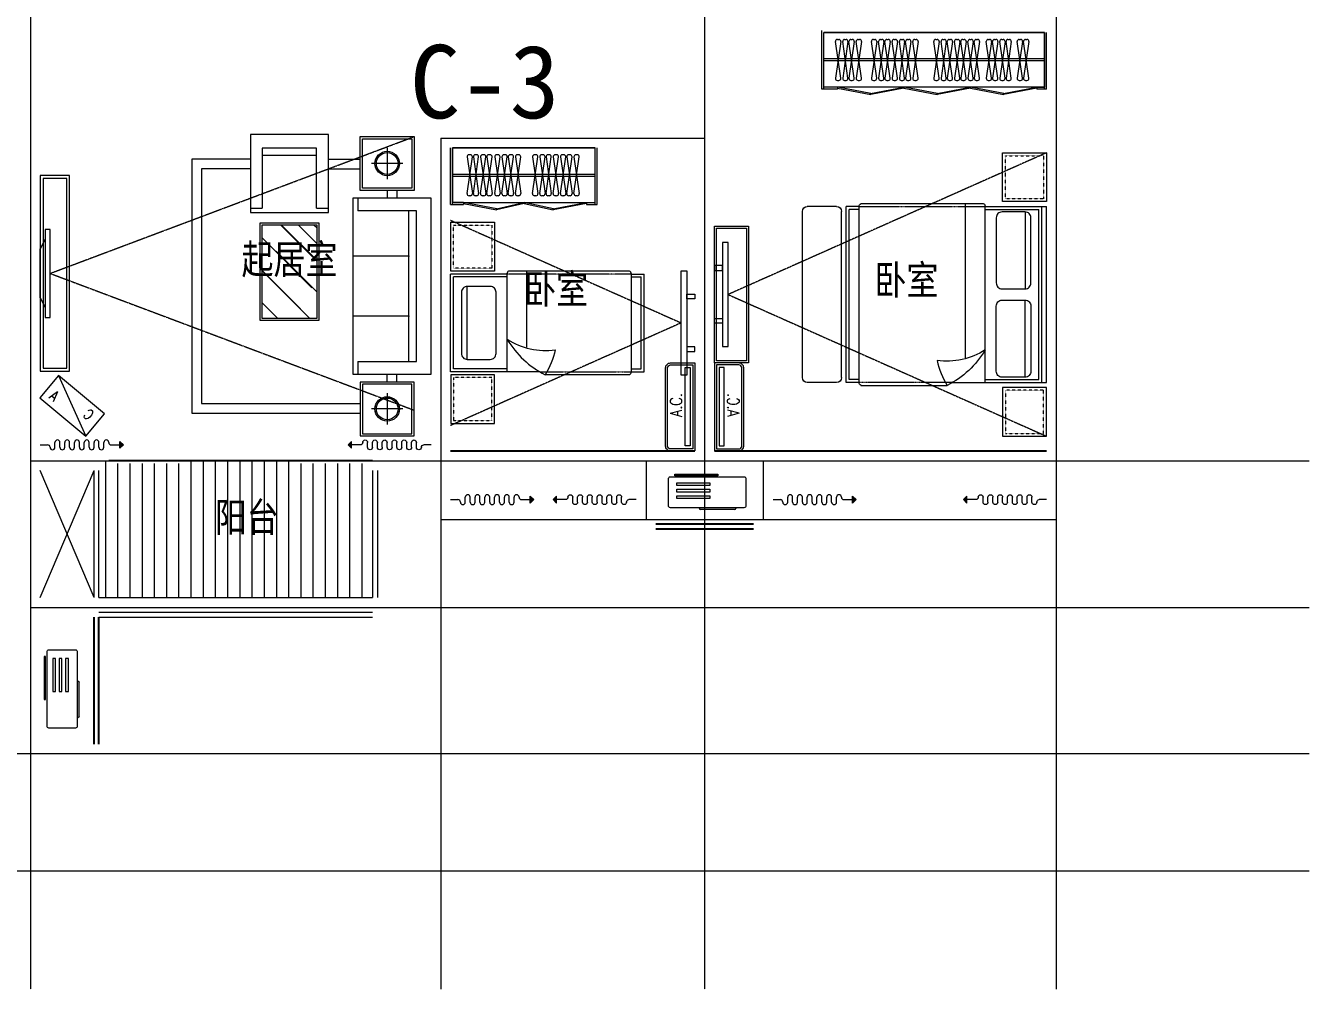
# Model space of a CAD drawing. Extents: x 5432254 to 5695744, y -448727 to -401527.
# Drawn here: x 5613767 to 5626906, y -436498 to -426641 of the extents above; entities that cross this region are included whole.
import ezdxf
from ezdxf.enums import TextEntityAlignment as Align

# ---------------------------------------------------------------- set-up
doc = ezdxf.new("R2010")
doc.units = 0
doc.header["$PDSIZE"] = 0.2
doc.linetypes.add('DASH', pattern=[0.35, 0.25, -0.1])
doc.linetypes.add('DOTE', pattern=[2.42, 2, -0.2, 0.02, -0.2])
for name, color, linetype, lineweight in [('DOTE', 251, 'DOTE', 0), ('PUB_HATCH', 8, 'CONTINUOUS', 9), ('SIGNT', 252, 'DOTE', 0), ('家具', 33, 'CONTINUOUS', 9), ('看线', 27, 'CONTINUOUS', 0), ('移动家具', 41, 'CONTINUOUS', 20)]:
    doc.layers.add(name, color=color, linetype=linetype, lineweight=lineweight)
for name, color, linetype in [('PUB_TEXT', 7, 'CONTINUOUS'), ('RAIL', 163, 'CONTINUOUS'), ('WINDOW', 4, 'CONTINUOUS')]:
    doc.layers.add(name, color=color, linetype=linetype)
doc.styles.add('DIM_FONT', font='SIMPLEX.shx', dxfattribs={"width": 0.8})
doc.styles.add('HZ', font='rs.shx', dxfattribs={"width": 0.8, "bigfont": 'hztxt.shx'})
doc.styles.add('黑体', font='SIMHEI.TTF', dxfattribs={"height": 10})

# ---------------------------------------------------------------- blocks, each defined once
blk = doc.blocks.new('A$C4EB5717C')
at = {"layer": '家具', "color": 8}
for p, q in [((520, 110), (520, 120)), ((883, 100), (530, 100)), ((893, 120), (893, 110))]:
    blk.add_line(p, q, dxfattribs=at)
at = {"layer": '家具'}
blk.add_lwpolyline([(220, 120), (980, 120, 0.414214), (1000, 140), (1000, 410, 0.414214), (980, 430), (220, 430, 0.414214), (200, 410), (200, 140, 0.414214)], format="xyb", close=True, dxfattribs=at)
at = {"layer": '家具', "color": 8}
for points in [[(269, 459), (709, 459), (709, 444), (269, 444)], [(290, 372), (626, 372), (626, 343), (290, 343)], [(290, 306), (626, 306), (626, 277), (290, 277)], [(290, 240), (626, 240), (626, 211), (290, 211)]]:
    blk.add_lwpolyline(points, close=True, dxfattribs=at)
for centre, start, end in [((530, 110), 180, 270), ((883, 110), 270, 0)]:
    blk.add_arc(centre, 10, start, end, dxfattribs=at)
blk = doc.blocks.new('A$C18784298')
at = {"layer": '移动家具', "color": 251, "ltscale": 40}
for points in [[(0, 1066), (58, 1066), (58, 0), (0, 0)], [(58, 828), (140, 828), (140, 780), (58, 780)], [(58, 239), (140, 239), (140, 287), (58, 287)]]:
    blk.add_lwpolyline(points, close=True, dxfattribs=at)
blk = doc.blocks.new('ytjhgkj')
at = {"layer": '移动家具', "ltscale": 0.5}
blk.add_lwpolyline([(34949, 26116), (34599, 26116), (34599, 27516), (34949, 27516)], close=True, dxfattribs=at)
at = {"layer": '移动家具', "color": 251, "ltscale": 40}
blk.add_lwpolyline([(34929, 26136), (34619, 26136), (34619, 27496), (34929, 27496)], close=True, dxfattribs=at)
at = {"layer": '移动家具', "color": 251, "xscale": -1}
blk.add_blockref('A$C18784298', (34739, 26283), dxfattribs=at)
blk = doc.blocks.new('dgfgf')
at = {"layer": '移动家具'}
blk.add_lwpolyline([(7597, -62676), (7147, -62676), (7147, -63176), (7597, -63176), (7597, -62676), (7517, -62676)], dxfattribs=at)
at = {"layer": '移动家具', "color": 251, "linetype": 'DASH', "ltscale": 0.2}
blk.add_lwpolyline([(7567, -62706), (7177, -62706), (7177, -63146), (7567, -63146)], close=True, dxfattribs=at)
blk = doc.blocks.new('A$C31D9048E')
at = {"layer": '移动家具'}
for p, q in [((1900, 2380), (649, 2380)), ((829, 803), (829, 2380)), ((629, 2350), (0, 2350)), ((0, 550), (0, 2350)), ((50, 550), (50, 2350)), ((80, 580), (80, 2320)), ((629, 2320), (80, 2320)), ((220, 2295), (220, 1508)), ((629, 550), (629, 2360)), ((1920, 550), (1920, 2350)), ((1920, 2350), (2050, 2350)), ((1920, 2320), (2020, 2320)), ((2020, 580), (2020, 2320)), ((2050, 550), (2050, 2350)), ((2100, 600), (2100, 2300)), ((2150, 2350), (2450, 2350)), ((2500, 600), (2500, 2300)), ((220, 605), (220, 1392)), ((962, 550), (0, 550)), ((629, 580), (80, 580)), ((1920, 580), (2020, 580)), ((1920, 550), (2050, 550)), ((2150, 550), (2450, 550)), ((1900, 520), (1017, 520))]:
    blk.add_line(p, q, dxfattribs=at)
at = {"layer": '移动家具', "linetype": 'DASH'}
for p, q in [((1920, 2350), (629, 2350)), ((962, 550), (1920, 550))]:
    blk.add_line(p, q, dxfattribs=at)
at = {"layer": '移动家具'}
for points in [[(220, 2295), (455, 2295, -0.414214), (515, 2235), (515, 1568, -0.414214), (455, 1508), (220, 1508, -0.414214), (160, 1568), (160, 2235, -0.414214)], [(220, 605), (455, 605, 0.414214), (515, 665), (515, 1332, 0.414214), (455, 1392), (220, 1392, 0.414214), (160, 1332), (160, 665, 0.414214)]]:
    blk.add_lwpolyline(points, format="xyb", close=True, dxfattribs=at)
blk.add_lwpolyline([(629, 883, 0.180302), (1121, 775, -0.088637), (1017, 520, 28871.271551)], format="xyb", dxfattribs=at)
for centre, radius, start, end in [((649, 2360), 20, 90, 180), ((1889, 2351), 30.7, 357.6884, 69.6917), ((2150, 2300), 50, 90, 180), ((2450, 2300), 50, 0, 90), ((1442, 1363), 944, 210.6075, 243.2773), ((1889, 549), 30.7, 290.3566, 2.3152), ((2150, 600), 50, 180, 270), ((2450, 600), 50, 270, 0)]:
    blk.add_arc(centre, radius, start, end, dxfattribs=at)
at = {"layer": '家具'}
blk.add_blockref('dgfgf', (-7147, 65576), dxfattribs=at)
at = {"layer": '家具', "xscale": -1, "rotation": 180}
blk.add_blockref('dgfgf', (-7147, -62676), dxfattribs=at)
blk = doc.blocks.new('A$C50400A6F')
at = {"layer": '家具'}
blk.add_hatch(color=256, dxfattribs=at).paths.add_polyline_path([(815, 15), (815, 85), (850, 50)])
for p, q in [((0, 50), (75, 50)), ((100, 25), (100, 25)), ((150, 25), (150, 75)), ((200, 25), (200, 75)), ((250, 25), (250, 75)), ((300, 25), (300, 75)), ((350, 25), (350, 75)), ((400, 25), (400, 75)), ((450, 25), (450, 75)), ((500, 25), (500, 75)), ((550, 25), (550, 75)), ((600, 25), (600, 75)), ((650, 25), (650, 75)), ((700, 75), (700, 75)), ((725, 50), (815, 50)), ((850, 50), (815, 85)), ((815, 15), (815, 85)), ((850, 50), (815, 15))]:
    blk.add_line(p, q, dxfattribs=at)
for centre, start, end in [((75, 25), 0, 90), ((125, 25), 180, 0), ((175, 75), 0, 180), ((225, 25), 180, 0), ((275, 75), 0, 180), ((325, 25), 180, 0), ((375, 75), 0, 180), ((425, 25), 180, 0), ((475, 75), 0, 180), ((525, 25), 180, 0), ((575, 75), 0, 180), ((625, 25), 180, 0), ((675, 75), 0, 180), ((725, 75), 180, 270)]:
    blk.add_arc(centre, 25, start, end, dxfattribs=at)
blk = doc.blocks.new('bed3')
at = {"layer": '移动家具'}
for p, q in [((1210594, -496224), (1210594, -495312)), ((1210594, -495312), (1211594, -495312)), ((1210624, -495342), (1211564, -495342)), ((1210624, -495891), (1210624, -495342)), ((1211564, -495891), (1211564, -495342)), ((1211594, -495891), (1211594, -495312)), ((1210721, -495482), (1211467, -495482)), ((1210594, -495891), (1211604, -495891)), ((1211624, -497142), (1211624, -495911)), ((1210847, -496092), (1211624, -496092)), ((1210564, -497142), (1210564, -496279)), ((1210594, -497162), (1211594, -497162)), ((1210594, -497162), (1210594, -497292)), ((1210624, -497162), (1210624, -497262)), ((1211564, -497162), (1211564, -497262)), ((1211594, -497162), (1211594, -497292)), ((1210594, -497292), (1211594, -497292)), ((1210624, -497262), (1211564, -497262))]:
    blk.add_line(p, q, dxfattribs=at)
at = {"layer": '移动家具', "linetype": 'DASH'}
for p, q in [((1211594, -497162), (1211594, -495891)), ((1210594, -496224), (1210594, -497162))]:
    blk.add_line(p, q, dxfattribs=at)
at = {"layer": '移动家具'}
blk.add_lwpolyline([(1210721, -495482), (1210721, -495717, 0.414214), (1210781, -495777), (1211407, -495777, 0.414214), (1211467, -495717), (1211467, -495482, 0.414214), (1211407, -495422), (1210781, -495422, 0.414214)], format="xyb", close=True, dxfattribs=at)
blk.add_lwpolyline([(1210927, -495891, 0.180302), (1210819, -496383, -0.088637), (1210564, -496279, 28871.271551)], format="xyb", dxfattribs=at)
for centre, radius, start, end in [((1211407, -496704), 944, 120.6075, 153.2773), ((1211604, -495911), 20, 0, 90), ((1210593, -497131), 30.7, 200.3566, 272.3152), ((1211595, -497131), 30.7, 267.6884, 339.6917)]:
    blk.add_arc(centre, radius, start, end, dxfattribs=at)
blk = doc.blocks.new('A$C765B7F83')
at = {"layer": '移动家具', "color": 251, "ltscale": 40}
blk.add_line((654, 144), (0, 339), dxfattribs=at)
at = {"layer": '移动家具', "ltscale": 0.5}
blk.add_lwpolyline([(451, -77), (0, 339), (203, 559), (654, 144)], close=True, dxfattribs=at)
at = {"layer": '移动家具', "color": 251, "ltscale": 40, "style": 'HZ', "width": 0.8}
for s, p in [('C', (153, 383)), ('A', (390, 56))]:
    blk.add_text(s, height=107, rotation=317.3823, dxfattribs=at).set_placement(p)
blk = doc.blocks.new('sdfasdfas')
at = {"layer": '移动家具'}
for p, q in [((-1185172, -441627), (-1185222, -441727)), ((-1185222, -441728), (-1185222, -441727)), ((-1185222, -442226), (-1185222, -441728)), ((-1185222, -442226), (-1185222, -442227)), ((-1185222, -442227), (-1185172, -442327))]:
    blk.add_line(p, q, dxfattribs=at)
for points in [[(-1185222, -442977), (-1184922, -442977), (-1184922, -440977), (-1185222, -440977)], [(-1185192, -442947), (-1184952, -442947), (-1184952, -441007), (-1185192, -441007)], [(-1185122, -441527), (-1185172, -441527), (-1185172, -442427), (-1185122, -442427)]]:
    blk.add_lwpolyline(points, close=True, dxfattribs=at)
blk = doc.blocks.new('sdfasdafd')
at = {"layer": 'PUB_HATCH'}
h = blk.add_hatch(dxfattribs=at)
h.set_pattern_fill('AR-RROOF', color=256, scale=350, angle=135, style=0)
h.set_pattern_definition([(315, (-1202540.9, -389840.73), (296.9848, -791.9596), [5250, -700, 1750, -350]), (315, (-1202335.5, -390293.63), (-576.6456, -81.671), [1050, -115.5, 2100, -262.5]), (315, (-1202627.52, -390174.84), (1121.1178, -1452.7509), [2800, -490, 1400, -350])])
h.paths.add_polyline_path([(-1191961, -443984), (-1191961, -444944), (-1192521, -444944), (-1192521, -443984)])
for p, q in [((-1192988, -442806), (-1193494, -442806)), ((-1193494, -442806), (-1193494, -443312)), ((-1193241, -443219), (-1193241, -442899)), ((-1192988, -443312), (-1192988, -442806)), ((-1193400, -443059), (-1193081, -443059)), ((-1193494, -443312), (-1192988, -443312)), ((-1192519, -445113), (-1192641, -445113)), ((-1192519, -445113), (-1192519, -445727)), ((-1191841, -445113), (-1191962, -445113)), ((-1191962, -445727), (-1191962, -445113)), ((-1193494, -445317), (-1192988, -445317)), ((-1193494, -445823), (-1193494, -445317)), ((-1193241, -445729), (-1193241, -445410)), ((-1192988, -445317), (-1192988, -445823)), ((-1193400, -445570), (-1193081, -445570)), ((-1192519, -445652), (-1191962, -445652)), ((-1192519, -445727), (-1191962, -445727)), ((-1192988, -445823), (-1193494, -445823))]:
    blk.add_line(p, q, dxfattribs=at)
at = {"layer": 'PUB_HATCH', "extrusion": (0, 0, -1)}
for p, q in [((-1192941, -443544), (-1192941, -443414)), ((-1193541, -443544), (-1193541, -445084)), ((-1192941, -443544), (-1193541, -443544)), ((-1193461, -443544), (-1193461, -445084)), ((-1193461, -444008), (-1192891, -444008)), ((-1193461, -444621), (-1192891, -444621)), ((-1193541, -445084), (-1192941, -445084)), ((-1192941, -445214), (-1192941, -445084))]:
    blk.add_line(p, q, dxfattribs=at)
at = {"layer": 'PUB_HATCH'}
for points in [[(-1191841, -445514), (-1191341, -445514), (-1191341, -443115), (-1192966, -443115)], [(-1193241, -443334), (-1193241, -443414)], [(-1193241, -445295), (-1193241, -445214)]]:
    blk.add_lwpolyline(points, dxfattribs=at)
blk.add_lwpolyline([(-1191961, -443984), (-1191961, -444944), (-1192521, -444944), (-1192521, -443984)], close=True, dxfattribs=at)
for centre, radius in [((-1193241, -443059), 125), ((-1193241, -443059), 111), ((-1193241, -445570), 125), ((-1193241, -445570), 111)]:
    blk.add_circle(centre, radius, dxfattribs=at)
at = {"layer": 'PUB_HATCH', "extrusion": (0, 0, -1)}
for p in [(-1193461, -444008), (-1193461, -444621)]:
    blk.add_point(p, dxfattribs=at)
at = {"layer": '移动家具'}
for p, q in [((-1192966, -442784), (-1193516, -442784)), ((-1193516, -442784), (-1193516, -443334)), ((-1192966, -443334), (-1192966, -442784)), ((-1193516, -443334), (-1192966, -443334)), ((-1191841, -445067), (-1192641, -445067)), ((-1192641, -445067), (-1192641, -445867)), ((-1191841, -445867), (-1191841, -445067)), ((-1193516, -445295), (-1192966, -445295)), ((-1193516, -445845), (-1193516, -445295)), ((-1192966, -445295), (-1192966, -445845)), ((-1192966, -445845), (-1193516, -445845)), ((-1192641, -445867), (-1191841, -445867))]:
    blk.add_line(p, q, dxfattribs=at)
at = {"layer": '移动家具', "extrusion": (0, 0, -1)}
for p, q in [((-1193691, -443414), (-1193691, -445214)), ((-1192891, -443414), (-1193691, -443414)), ((-1192891, -445214), (-1192891, -443414)), ((-1193691, -445214), (-1192891, -445214))]:
    blk.add_line(p, q, dxfattribs=at)
at = {"layer": '移动家具'}
for points in [[(-1191841, -445614), (-1191241, -445614), (-1191241, -443015), (-1192966, -443015)], [(-1193341, -443334), (-1193341, -443414)], [(-1193341, -445295), (-1193341, -445214)], [(-1192641, -445514), (-1192966, -445514)], [(-1192641, -445614), (-1192966, -445614)]]:
    blk.add_lwpolyline(points, dxfattribs=at)
blk.add_lwpolyline([(-1191941, -443964), (-1191941, -444964), (-1192541, -444964), (-1192541, -443964)], close=True, dxfattribs=at)
blk = doc.blocks.new('A$C2D724C6D')
at = {"layer": '移动家具', "ltscale": 0.5}
blk.add_lwpolyline([(50, 300), (850, 300, -0.414214), (900, 250), (900, 0), (0, 0), (0, 250, -0.414214)], format="xyb", close=True, dxfattribs=at)
at = {"layer": '移动家具', "color": 251, "ltscale": 40}
blk.add_lwpolyline([(50, 280), (850, 280, -0.414214), (880, 250), (880, 20), (20, 20), (20, 250, -0.414214)], format="xyb", close=True, dxfattribs=at)
blk.add_lwpolyline([(53, 50), (53, 100), (853, 100), (853, 50)], close=True, dxfattribs=at)
at = {"layer": '移动家具', "color": 251, "ltscale": 40, "style": 'HZ', "width": 0.8}
blk.add_text('A.C.', height=120, rotation=0, dxfattribs=at).set_placement((348, 133))

msp = doc.modelspace()

# ---------------------------------------------------------------- hatches: boundary and pattern name
at = {"layer": 'PUB_HATCH'}
h = msp.add_hatch(dxfattribs=at)
h.set_pattern_fill('LINE', color=256, scale=500, angle=90, style=0)
h.set_pattern_definition([(90, (5661711.26, 233171.82), (125, 8e-15), [])])
h.paths.add_polyline_path([(5615376.5, -431090.9), (5615376.5, -431118.9), (5614617.1, -431118.9), (5614617.1, -431090.9), (5614517.1, -431090.9), (5614517.1, -432490.9), (5617317.1, -432490.9), (5617317.1, -431118.9), (5616557.7, -431118.9), (5616557.7, -431090.9)])

# ---------------------------------------------------------------- linework, layer by layer
at = {"layer": 'DOTE', "ltscale": 0.5}
for p, q in [((5613817.1, -415010), (5613817.1, -436498.2)), ((5620717.1, -415010), (5620717.1, -436498.2)), ((5624317.1, -436498.2), (5624317.1, -415010)), ((5618017.1, -427790.9), (5618017.1, -436498.2)), ((5620117.1, -431090.9), (5620117.1, -431690.9)), ((5621317.1, -431090.9), (5621317.1, -431690.9))]:
    msp.add_line(p, q, dxfattribs=at)
at = {"layer": 'DOTE'}
for p, q in [((5618017.1, -427790.9), (5620717.1, -427790.9)), ((5613817.1, -431090.9), (5626906.4, -431090.9)), ((5618017.1, -431690.9), (5624317.1, -431690.9)), ((5613817.1, -432590.9), (5626906.4, -432590.9)), ((5626906.4, -434090.9), (5609917.1, -434090.9)), ((5626906.4, -435290.9), (5586327.8, -435290.9))]:
    msp.add_line(p, q, dxfattribs=at)
at = {"layer": 'RAIL'}
for p, q in [((5621217.1, -431740.9), (5620217.1, -431740.9)), ((5621217.1, -431790.9), (5620217.1, -431790.9)), ((5614467.1, -433990.9), (5614467.1, -432690.9)), ((5614517.1, -433990.9), (5614517.1, -432690.9))]:
    msp.add_line(p, q, dxfattribs=at)
at = {"layer": 'SIGNT', "ltscale": 0.5}
for p, q in [((5614017.1, -429174.6), (5617742.1, -427775.9)), ((5624217.1, -427940.9), (5620957.1, -429390.9)), ((5618117.1, -428631.4), (5620477.1, -429681.1)), ((5614017.1, -429174.6), (5617742.1, -430573.2)), ((5620957.1, -429390.9), (5624217.1, -430840.9)), ((5620477.1, -429681.1), (5618117.1, -430730.8))]:
    msp.add_line(p, q, dxfattribs=at)
at = {"layer": 'WINDOW'}
for p, q in [((5617317.1, -431090.9), (5614617.1, -431090.9)), ((5618117.1, -430990.9), (5620617.1, -430990.9)), ((5620817.1, -430990.9), (5624217.1, -430990.9))]:
    msp.add_line(p, q, dxfattribs=at)
at = {"layer": '家具'}
for p, q in [((5624197.1, -426710.9), (5621937.1, -426710.9)), ((5618137.1, -427890.9), (5619597.1, -427890.9)), ((5613917.1, -432490.9), (5614467.1, -431190.9)), ((5614467.1, -432490.9), (5613917.1, -431190.9)), ((5614467.1, -432490.9), (5614467.1, -431190.9)), ((5614517.1, -432490.9), (5614517.1, -431190.9)), ((5617317.1, -431190.9), (5617317.1, -432490.9)), ((5617367.1, -431190.9), (5617367.1, -432490.9))]:
    msp.add_line(p, q, dxfattribs=at)
at = {"layer": '家具', "color": 8}
for p, q in [((5622110.1, -426803.5), (5622056.2, -427178.2)), ((5622110.1, -427178.2), (5622056.2, -426803.5)), ((5622076, -426780.9), (5622090.3, -426780.9)), ((5622183.7, -426803.5), (5622129.8, -427178.2)), ((5622183.7, -427178.2), (5622129.8, -426803.5)), ((5622149.6, -426780.9), (5622163.9, -426780.9)), ((5622248.1, -426803.5), (5622194.2, -427178.2)), ((5622248.1, -427178.2), (5622194.2, -426803.5)), ((5622214, -426780.9), (5622228.3, -426780.9)), ((5622322.5, -426803.5), (5622268.5, -427178.2)), ((5622322.5, -427178.2), (5622268.5, -426803.5)), ((5622288.3, -426780.9), (5622302.7, -426780.9)), ((5622478.1, -426803.5), (5622424.2, -427178.2)), ((5622478.1, -427178.2), (5622424.2, -426803.5)), ((5622444, -426780.9), (5622458.3, -426780.9)), ((5622551.7, -426803.5), (5622497.7, -427178.2)), ((5622551.7, -427178.2), (5622497.7, -426803.5)), ((5622517.6, -426780.9), (5622531.9, -426780.9)), ((5622616.1, -426803.5), (5622562.1, -427178.2)), ((5622616.1, -427178.2), (5622562.1, -426803.5)), ((5622582, -426780.9), (5622596.3, -426780.9)), ((5622690.5, -426803.5), (5622636.5, -427178.2)), ((5622690.5, -427178.2), (5622636.5, -426803.5)), ((5622656.3, -426780.9), (5622670.6, -426780.9)), ((5622764, -426803.5), (5622710.1, -427178.2)), ((5622764, -427178.2), (5622710.1, -426803.5)), ((5622729.9, -426780.9), (5622744.2, -426780.9)), ((5622828.4, -426803.5), (5622774.5, -427178.2)), ((5622828.4, -427178.2), (5622774.5, -426803.5)), ((5622794.3, -426780.9), (5622808.6, -426780.9)), ((5622902, -426803.5), (5622848.1, -427178.2)), ((5622902, -427178.2), (5622848.1, -426803.5)), ((5622867.9, -426780.9), (5622882.2, -426780.9)), ((5623116.8, -426803.5), (5623062.9, -427178.2)), ((5623116.8, -427178.2), (5623062.9, -426803.5)), ((5623082.7, -426780.9), (5623097, -426780.9)), ((5623190.4, -426803.5), (5623136.4, -427178.2)), ((5623190.4, -427178.2), (5623136.4, -426803.5)), ((5623156.3, -426780.9), (5623170.6, -426780.9)), ((5623254.8, -426803.5), (5623200.8, -427178.2)), ((5623254.8, -427178.2), (5623200.8, -426803.5)), ((5623220.7, -426780.9), (5623235, -426780.9)), ((5623328.4, -426803.5), (5623274.4, -427178.2)), ((5623328.4, -427178.2), (5623274.4, -426803.5)), ((5623294.3, -426780.9), (5623308.6, -426780.9)), ((5623392.8, -426803.5), (5623338.8, -427178.2)), ((5623392.8, -427178.2), (5623338.8, -426803.5)), ((5623358.6, -426780.9), (5623373, -426780.9)), ((5623466.4, -426803.5), (5623412.4, -427178.2)), ((5623466.4, -427178.2), (5623412.4, -426803.5)), ((5623432.2, -426780.9), (5623446.5, -426780.9)), ((5623530.8, -426803.5), (5623476.8, -427178.2)), ((5623530.8, -427178.2), (5623476.8, -426803.5)), ((5623496.6, -426780.9), (5623510.9, -426780.9)), ((5623653.8, -426803.5), (5623599.8, -427178.2)), ((5623653.8, -427178.2), (5623599.8, -426803.5)), ((5623619.6, -426780.9), (5623634, -426780.9)), ((5623718.2, -426803.5), (5623664.2, -427178.2)), ((5623718.2, -427178.2), (5623664.2, -426803.5)), ((5623684, -426780.9), (5623698.3, -426780.9)), ((5623791.8, -426803.5), (5623737.8, -427178.2)), ((5623791.8, -427178.2), (5623737.8, -426803.5)), ((5623757.6, -426780.9), (5623771.9, -426780.9)), ((5623856.1, -426803.5), (5623802.2, -427178.2)), ((5623856.1, -427178.2), (5623802.2, -426803.5)), ((5623822, -426780.9), (5623836.3, -426780.9)), ((5623970.9, -426803.5), (5623916.9, -427178.2)), ((5623970.9, -427178.2), (5623916.9, -426803.5)), ((5623936.7, -426780.9), (5623951, -426780.9)), ((5624035.3, -426803.5), (5623981.3, -427178.2)), ((5624035.3, -427178.2), (5623981.3, -426803.5)), ((5624001.1, -426780.9), (5624015.4, -426780.9)), ((5624197.1, -426980.9), (5621937.1, -426980.9)), ((5624197.1, -427000.9), (5621937.1, -427000.9)), ((5622076, -427200.9), (5622090.3, -427200.9)), ((5622149.6, -427200.9), (5622163.9, -427200.9)), ((5622214, -427200.9), (5622228.3, -427200.9)), ((5622288.3, -427200.9), (5622302.7, -427200.9)), ((5622444, -427200.9), (5622458.3, -427200.9)), ((5622517.6, -427200.9), (5622531.9, -427200.9)), ((5622582, -427200.9), (5622596.3, -427200.9)), ((5622656.3, -427200.9), (5622670.6, -427200.9)), ((5622729.9, -427200.9), (5622744.2, -427200.9)), ((5622794.3, -427200.9), (5622808.6, -427200.9)), ((5622867.9, -427200.9), (5622882.2, -427200.9)), ((5623082.7, -427200.9), (5623097, -427200.9)), ((5623156.3, -427200.9), (5623170.6, -427200.9)), ((5623220.7, -427200.9), (5623235, -427200.9)), ((5623294.3, -427200.9), (5623308.6, -427200.9)), ((5623358.6, -427200.9), (5623373, -427200.9)), ((5623432.2, -427200.9), (5623446.5, -427200.9)), ((5623496.6, -427200.9), (5623510.9, -427200.9)), ((5623619.6, -427200.9), (5623634, -427200.9)), ((5623684, -427200.9), (5623698.3, -427200.9)), ((5623757.6, -427200.9), (5623771.9, -427200.9)), ((5623822, -427200.9), (5623836.3, -427200.9)), ((5623936.7, -427200.9), (5623951, -427200.9)), ((5624001.1, -427200.9), (5624015.4, -427200.9)), ((5618285.2, -427983.5), (5618339.1, -428358.2)), ((5618285.2, -428358.2), (5618339.1, -427983.5)), ((5618319.3, -427960.9), (5618305, -427960.9)), ((5618349.6, -427983.5), (5618403.5, -428358.2)), ((5618349.6, -428358.2), (5618403.5, -427983.5)), ((5618383.7, -427960.9), (5618369.4, -427960.9)), ((5618423.2, -427983.5), (5618477.1, -428358.2)), ((5618423.2, -428358.2), (5618477.1, -427983.5)), ((5618457.3, -427960.9), (5618443, -427960.9)), ((5618487.5, -427983.5), (5618541.5, -428358.2)), ((5618487.5, -428358.2), (5618541.5, -427983.5)), ((5618521.7, -427960.9), (5618507.4, -427960.9)), ((5618568.6, -427983.5), (5618622.5, -428358.2)), ((5618568.6, -428358.2), (5618622.5, -427983.5)), ((5618602.7, -427960.9), (5618588.4, -427960.9)), ((5618642.2, -427983.5), (5618696.1, -428358.2)), ((5618642.2, -428358.2), (5618696.1, -427983.5)), ((5618676.3, -427960.9), (5618662, -427960.9)), ((5618706.6, -427983.5), (5618760.5, -428358.2)), ((5618706.6, -428358.2), (5618760.5, -427983.5)), ((5618740.7, -427960.9), (5618726.4, -427960.9)), ((5618780.2, -427983.5), (5618834.1, -428358.2)), ((5618780.2, -428358.2), (5618834.1, -427983.5)), ((5618814.3, -427960.9), (5618800, -427960.9)), ((5618955.5, -427983.5), (5619009.5, -428358.2)), ((5618955.5, -428358.2), (5619009.5, -427983.5)), ((5618989.7, -427960.9), (5618975.4, -427960.9)), ((5619029.1, -427983.5), (5619083.1, -428358.2)), ((5619029.1, -428358.2), (5619083.1, -427983.5)), ((5619063.3, -427960.9), (5619048.9, -427960.9)), ((5619093.5, -427983.5), (5619147.5, -428358.2)), ((5619093.5, -428358.2), (5619147.5, -427983.5)), ((5619127.7, -427960.9), (5619113.3, -427960.9)), ((5619167.1, -427983.5), (5619221.1, -428358.2)), ((5619167.1, -428358.2), (5619221.1, -427983.5)), ((5619201.2, -427960.9), (5619186.9, -427960.9)), ((5619241.5, -427983.5), (5619295.4, -428358.2)), ((5619241.5, -428358.2), (5619295.4, -427983.5)), ((5619275.6, -427960.9), (5619261.3, -427960.9)), ((5619305.9, -427983.5), (5619359.8, -428358.2)), ((5619305.9, -428358.2), (5619359.8, -427983.5)), ((5619340, -427960.9), (5619325.7, -427960.9)), ((5619379.4, -427983.5), (5619433.4, -428358.2)), ((5619379.4, -428358.2), (5619433.4, -427983.5)), ((5619413.6, -427960.9), (5619399.3, -427960.9)), ((5618137.1, -428160.9), (5619597.1, -428160.9)), ((5618137.1, -428180.9), (5619597.1, -428180.9)), ((5618319.3, -428380.9), (5618305, -428380.9)), ((5618383.7, -428380.9), (5618369.4, -428380.9)), ((5618457.3, -428380.9), (5618443, -428380.9)), ((5618521.7, -428380.9), (5618507.4, -428380.9)), ((5618602.7, -428380.9), (5618588.4, -428380.9)), ((5618676.3, -428380.9), (5618662, -428380.9)), ((5618740.7, -428380.9), (5618726.4, -428380.9)), ((5618814.3, -428380.9), (5618800, -428380.9)), ((5618989.7, -428380.9), (5618975.4, -428380.9)), ((5619063.3, -428380.9), (5619048.9, -428380.9)), ((5619127.7, -428380.9), (5619113.3, -428380.9)), ((5619201.2, -428380.9), (5619186.9, -428380.9)), ((5619275.6, -428380.9), (5619261.3, -428380.9)), ((5619340, -428380.9), (5619325.7, -428380.9)), ((5619413.6, -428380.9), (5619399.3, -428380.9))]:
    msp.add_line(p, q, dxfattribs=at)
for centre, start, end in [((5622076, -426800.9), 90, 187.59464), ((5622090.3, -426800.9), 352.40536, 90), ((5622149.6, -426800.9), 90, 187.59464), ((5622163.9, -426800.9), 352.40536, 90), ((5622214, -426800.9), 90, 187.59464), ((5622228.3, -426800.9), 352.40536, 90), ((5622288.3, -426800.9), 90, 187.59464), ((5622302.7, -426800.9), 352.40536, 90), ((5622444, -426800.9), 90, 187.59464), ((5622458.3, -426800.9), 352.40536, 90), ((5622517.6, -426800.9), 90, 187.59464), ((5622531.9, -426800.9), 352.40536, 90), ((5622582, -426800.9), 90, 187.59464), ((5622596.3, -426800.9), 352.40536, 90), ((5622656.3, -426800.9), 90, 187.59464), ((5622670.6, -426800.9), 352.40536, 90), ((5622729.9, -426800.9), 90, 187.59464), ((5622744.2, -426800.9), 352.40536, 90), ((5622794.3, -426800.9), 90, 187.59464), ((5622808.6, -426800.9), 352.40536, 90), ((5622867.9, -426800.9), 90, 187.59464), ((5622882.2, -426800.9), 352.40536, 90), ((5623082.7, -426800.9), 90, 187.59464), ((5623097, -426800.9), 352.40536, 90), ((5623156.3, -426800.9), 90, 187.59464), ((5623170.6, -426800.9), 352.40536, 90), ((5623220.7, -426800.9), 90, 187.59464), ((5623235, -426800.9), 352.40536, 90), ((5623294.3, -426800.9), 90, 187.59464), ((5623308.6, -426800.9), 352.40536, 90), ((5623358.6, -426800.9), 90, 187.59464), ((5623373, -426800.9), 352.40536, 90), ((5623432.2, -426800.9), 90, 187.59464), ((5623446.5, -426800.9), 352.40536, 90), ((5623496.6, -426800.9), 90, 187.59464), ((5623510.9, -426800.9), 352.40536, 90), ((5623619.6, -426800.9), 90, 187.59464), ((5623634, -426800.9), 352.40536, 90), ((5623684, -426800.9), 90, 187.59464), ((5623698.3, -426800.9), 352.40536, 90), ((5623757.6, -426800.9), 90, 187.59464), ((5623771.9, -426800.9), 352.40536, 90), ((5623822, -426800.9), 90, 187.59464), ((5623836.3, -426800.9), 352.40536, 90), ((5623936.7, -426800.9), 90, 187.59464), ((5623951, -426800.9), 352.40536, 90), ((5624001.1, -426800.9), 90, 187.59464), ((5624015.4, -426800.9), 352.40536, 90), ((5622076, -427180.9), 172.40536, 270), ((5622090.3, -427180.9), 270, 7.59464), ((5622149.6, -427180.9), 172.40536, 270), ((5622163.9, -427180.9), 270, 7.59464), ((5622214, -427180.9), 172.40536, 270), ((5622228.3, -427180.9), 270, 7.59464), ((5622288.3, -427180.9), 172.40536, 270), ((5622302.7, -427180.9), 270, 7.59464), ((5622444, -427180.9), 172.40536, 270), ((5622458.3, -427180.9), 270, 7.59464), ((5622517.6, -427180.9), 172.40536, 270), ((5622531.9, -427180.9), 270, 7.59464), ((5622582, -427180.9), 172.40536, 270), ((5622596.3, -427180.9), 270, 7.59464), ((5622656.3, -427180.9), 172.40536, 270), ((5622670.6, -427180.9), 270, 7.59464), ((5622729.9, -427180.9), 172.40536, 270), ((5622744.2, -427180.9), 270, 7.59464), ((5622794.3, -427180.9), 172.40536, 270), ((5622808.6, -427180.9), 270, 7.59464), ((5622867.9, -427180.9), 172.40536, 270), ((5622882.2, -427180.9), 270, 7.59464), ((5623082.7, -427180.9), 172.40536, 270), ((5623097, -427180.9), 270, 7.59464), ((5623156.3, -427180.9), 172.40536, 270), ((5623170.6, -427180.9), 270, 7.59464), ((5623220.7, -427180.9), 172.40536, 270), ((5623235, -427180.9), 270, 7.59464), ((5623294.3, -427180.9), 172.40536, 270), ((5623308.6, -427180.9), 270, 7.59464), ((5623358.6, -427180.9), 172.40536, 270), ((5623373, -427180.9), 270, 7.59464), ((5623432.2, -427180.9), 172.40536, 270), ((5623446.5, -427180.9), 270, 7.59464), ((5623496.6, -427180.9), 172.40536, 270), ((5623510.9, -427180.9), 270, 7.59464), ((5623619.6, -427180.9), 172.40536, 270), ((5623634, -427180.9), 270, 7.59464), ((5623684, -427180.9), 172.40536, 270), ((5623698.3, -427180.9), 270, 7.59464), ((5623757.6, -427180.9), 172.40536, 270), ((5623771.9, -427180.9), 270, 7.59464), ((5623822, -427180.9), 172.40536, 270), ((5623836.3, -427180.9), 270, 7.59464), ((5623936.7, -427180.9), 172.40536, 270), ((5623951, -427180.9), 270, 7.59464), ((5624001.1, -427180.9), 172.40536, 270), ((5624015.4, -427180.9), 270, 7.59464), ((5618305, -427980.9), 90, 187.59464), ((5618319.3, -427980.9), 352.40536, 90), ((5618369.4, -427980.9), 90, 187.59464), ((5618383.7, -427980.9), 352.40536, 90), ((5618443, -427980.9), 90, 187.59464), ((5618457.3, -427980.9), 352.40536, 90), ((5618507.4, -427980.9), 90, 187.59464), ((5618521.7, -427980.9), 352.40536, 90), ((5618588.4, -427980.9), 90, 187.59464), ((5618602.7, -427980.9), 352.40536, 90), ((5618662, -427980.9), 90, 187.59464), ((5618676.3, -427980.9), 352.40536, 90), ((5618726.4, -427980.9), 90, 187.59464), ((5618740.7, -427980.9), 352.40536, 90), ((5618800, -427980.9), 90, 187.59464), ((5618814.3, -427980.9), 352.40536, 90), ((5618975.4, -427980.9), 90, 187.59464), ((5618989.7, -427980.9), 352.40536, 90), ((5619048.9, -427980.9), 90, 187.59464), ((5619063.3, -427980.9), 352.40536, 90), ((5619113.3, -427980.9), 90, 187.59464), ((5619127.7, -427980.9), 352.40536, 90), ((5619186.9, -427980.9), 90, 187.59464), ((5619201.2, -427980.9), 352.40536, 90), ((5619261.3, -427980.9), 90, 187.59464), ((5619275.6, -427980.9), 352.40536, 90), ((5619325.7, -427980.9), 90, 187.59464), ((5619340, -427980.9), 352.40536, 90), ((5619399.3, -427980.9), 90, 187.59464), ((5619413.6, -427980.9), 352.40536, 90), ((5618305, -428360.9), 172.40536, 270), ((5618319.3, -428360.9), 270, 7.59464), ((5618369.4, -428360.9), 172.40536, 270), ((5618383.7, -428360.9), 270, 7.59464), ((5618443, -428360.9), 172.40536, 270), ((5618457.3, -428360.9), 270, 7.59464), ((5618507.4, -428360.9), 172.40536, 270), ((5618521.7, -428360.9), 270, 7.59464), ((5618588.4, -428360.9), 172.40536, 270), ((5618602.7, -428360.9), 270, 7.59464), ((5618662, -428360.9), 172.40536, 270), ((5618676.3, -428360.9), 270, 7.59464), ((5618726.4, -428360.9), 172.40536, 270), ((5618740.7, -428360.9), 270, 7.59464), ((5618800, -428360.9), 172.40536, 270), ((5618814.3, -428360.9), 270, 7.59464), ((5618975.4, -428360.9), 172.40536, 270), ((5618989.7, -428360.9), 270, 7.59464), ((5619048.9, -428360.9), 172.40536, 270), ((5619063.3, -428360.9), 270, 7.59464), ((5619113.3, -428360.9), 172.40536, 270), ((5619127.7, -428360.9), 270, 7.59464), ((5619186.9, -428360.9), 172.40536, 270), ((5619201.2, -428360.9), 270, 7.59464), ((5619261.3, -428360.9), 172.40536, 270), ((5619275.6, -428360.9), 270, 7.59464), ((5619325.7, -428360.9), 172.40536, 270), ((5619340, -428360.9), 270, 7.59464), ((5619399.3, -428360.9), 172.40536, 270), ((5619413.6, -428360.9), 270, 7.59464)]:
    msp.add_arc(centre, 20, start, end, dxfattribs=at)
at = {"layer": '看线'}
for p, q in [((5614517.1, -432490.9), (5617317.1, -432490.9)), ((5614517.1, -432590.9), (5617317.1, -432590.9)), ((5614517.1, -432640.9), (5617317.1, -432640.9)), ((5614517.1, -432690.9), (5617317.1, -432690.9))]:
    msp.add_line(p, q, dxfattribs=at)
at = {"layer": '移动家具'}
for p, q in [((5621917.1, -427290.9), (5621917.1, -426690.9)), ((5621937.1, -427290.9), (5621937.1, -426710.9)), ((5624197.1, -427290.9), (5624197.1, -426710.9)), ((5624217.1, -427290.9), (5624217.1, -426710.9)), ((5622757.1, -427270.9), (5621937.1, -427270.9)), ((5622077.1, -427270.9), (5622077.1, -427290.9)), ((5624117.1, -427270.9), (5624197.1, -427270.9)), ((5624117.1, -427270.9), (5624117.1, -427290.9)), ((5622077.1, -427290.9), (5621917.1, -427290.9)), ((5624217.1, -427290.9), (5624117.1, -427290.9)), ((5618117.1, -428470.9), (5618117.1, -427890.9)), ((5618137.1, -428470.9), (5618137.1, -427890.9)), ((5619597.1, -428470.9), (5619597.1, -427890.9)), ((5619617.1, -428470.9), (5619617.1, -427890.9)), ((5618117.1, -428470.9), (5618247.1, -428470.9)), ((5618247.1, -428450.9), (5618137.1, -428450.9)), ((5618247.1, -428450.9), (5618247.1, -428470.9)), ((5619507.1, -428450.9), (5619597.1, -428450.9)), ((5619507.1, -428450.9), (5619507.1, -428470.9)), ((5619507.1, -428470.9), (5619617.1, -428470.9))]:
    msp.add_line(p, q, dxfattribs=at)
for points in [[(5624197.1, -427270.9), (5621937.1, -427270.9), (5621937.1, -426710.9), (5624197.1, -426710.9)], [(5622077.1, -427280.7), (5622417.1, -427343.8), (5622418.9, -427334), (5622078.9, -427270.9)], [(5622757.1, -427280.7), (5622417.1, -427343.8), (5622415.3, -427334), (5622755.3, -427270.9)], [(5622757.1, -427280.7), (5623097.1, -427343.8), (5623098.9, -427334), (5622758.9, -427270.9)], [(5623437.1, -427280.7), (5623097.1, -427343.8), (5623095.3, -427334), (5623435.3, -427270.9)], [(5623437.1, -427280.7), (5623777.1, -427343.8), (5623778.9, -427334), (5623438.9, -427270.9)], [(5624117.1, -427280.7), (5623777.1, -427343.8), (5623775.3, -427334), (5624115.3, -427270.9)], [(5618137.1, -428450.9), (5619597.1, -428450.9), (5619597.1, -427890.9), (5618137.1, -427890.9)], [(5618247.1, -428460.7), (5618587.1, -428523.8), (5618588.9, -428514), (5618248.9, -428450.9)], [(5618869, -428460.7), (5618587.1, -428523.8), (5618585.3, -428514), (5618867.1, -428450.9)], [(5618869, -428460.7), (5619167.1, -428523.8), (5619168.9, -428514), (5618870.8, -428450.9)], [(5619507.1, -428460.7), (5619167.1, -428523.8), (5619165.3, -428514), (5619505.3, -428450.9)]]:
    msp.add_lwpolyline(points, close=True, dxfattribs=at)

# ---------------------------------------------------------------- block references
at = {"layer": '家具'}
for name, p, rotation in [('sdfasdafd', (4424226.5, -873620.5), 180), ('A$C2D724C6D', (5620617.1, -430990.9), 90)]:
    msp.add_blockref(name, p, dxfattribs=dict(at, rotation=rotation))
at = {"layer": '家具', "xscale": -1}
for name, p in [('A$C31D9048E', (5624217.1, -430840.9)), ('A$C50400A6F', (5617917.1, -430978.8))]:
    msp.add_blockref(name, p, dxfattribs=at)
at = {"layer": '家具', "extrusion": (0, 0, -1), "zscale": -1, "rotation": 0.0006946982736947539}
msp.add_blockref('dgfgf', (-5625715.3, -365975), dxfattribs=at)
at = {"layer": '家具'}
for name, p in [('ytjhgkj', (5586217.7, -456206.7)), ('A$C50400A6F', (5613917.1, -430978.8)), ('A$C4EB5717C', (5620142.9, -431689.2))]:
    msp.add_blockref(name, p, dxfattribs=at)
at = {"layer": '家具', "xscale": -1}
for name, p, rotation in [('A$C765B7F83', (5614046.3, -430885.1), 277.4813225406197), ('A$C2D724C6D', (5620817.1, -430990.9), 270), ('A$C4EB5717C', (5614415.4, -432825.7), 90)]:
    msp.add_blockref(name, p, dxfattribs=dict(at, rotation=rotation))
at = {"layer": '家具', "extrusion": (0, 0, -1), "xscale": -1, "zscale": -1, "rotation": 179.9993052950562}
msp.add_blockref('dgfgf', (-5625715.3, -493387.1), dxfattribs=at)
at = {"layer": '看线', "rotation": 90}
msp.add_blockref('bed3', (5122805, -1640775.2), dxfattribs=at)
at = {"layer": '移动家具'}
for name, p in [('sdfasdfas', (6799138.7, 12802.5)), ('A$C50400A6F', (5618116.9, -431539.4)), ('A$C50400A6F', (5621416.9, -431539.4))]:
    msp.add_blockref(name, p, dxfattribs=at)
at = {"layer": '移动家具', "color": 251}
msp.add_blockref('A$C18784298', (5620477.1, -430214.2), dxfattribs=at)
at = {"layer": '移动家具', "xscale": -1}
for p in [(5620017.1, -431539.4), (5624217.1, -431539.4)]:
    msp.add_blockref('A$C50400A6F', p, dxfattribs=at)

# ---------------------------------------------------------------- texts
at = {"layer": 'PUB_TEXT', "style": '黑体'}
msp.add_text('C-3', height=750, dxfattribs=at).set_placement((5618466.4, -427588), align=Align.CENTER)
at = {"layer": 'PUB_TEXT', "style": '黑体', "width": 0.8}
for s, p in [('起居室', (5616467.3, -429180)), ('卧室', (5622782.3, -429391.4)), ('卧室', (5619196.1, -429484.6)), ('阳台', (5616030.5, -431818.5))]:
    msp.add_text(s, height=300, dxfattribs=at).set_placement(p, align=Align.CENTER)
at = {"layer": '家具', "color": 8, "style": 'DIM_FONT', "width": 0.7, "flags": 9}
for tag, p, s in [('XSIZE', (5622082.4, -427005.4), '54'), ('YSIZE', (5622082.7, -427005.4), '450'), ('XSIZE', (5622156, -427005.4), '54'), ('YSIZE', (5622156.3, -427005.4), '450'), ('XSIZE', (5622220.4, -427005.4), '54'), ('YSIZE', (5622220.7, -427005.4), '450'), ('XSIZE', (5622294.7, -427005.4), '54'), ('YSIZE', (5622295.1, -427005.4), '450'), ('XSIZE', (5622450.4, -427005.4), '54'), ('YSIZE', (5622450.7, -427005.4), '450'), ('XSIZE', (5622524, -427005.4), '54'), ('YSIZE', (5622524.3, -427005.4), '450'), ('XSIZE', (5622588.3, -427005.4), '54'), ('YSIZE', (5622588.7, -427005.4), '450'), ('XSIZE', (5622662.7, -427005.4), '54'), ('YSIZE', (5622663, -427005.4), '450'), ('XSIZE', (5622736.3, -427005.4), '54'), ('YSIZE', (5622736.6, -427005.4), '450'), ('XSIZE', (5622800.7, -427005.4), '54'), ('YSIZE', (5622801, -427005.4), '450'), ('XSIZE', (5622874.3, -427005.4), '54'), ('YSIZE', (5622874.6, -427005.4), '450'), ('XSIZE', (5623089.1, -427005.4), '54'), ('YSIZE', (5623089.4, -427005.4), '450'), ('XSIZE', (5623162.7, -427005.4), '54'), ('YSIZE', (5623163, -427005.4), '450'), ('XSIZE', (5623227.1, -427005.4), '54'), ('YSIZE', (5623227.4, -427005.4), '450'), ('XSIZE', (5623300.6, -427005.4), '54'), ('YSIZE', (5623301, -427005.4), '450'), ('XSIZE', (5623365, -427005.4), '54'), ('YSIZE', (5623365.4, -427005.4), '450'), ('XSIZE', (5623438.6, -427005.4), '54'), ('YSIZE', (5623438.9, -427005.4), '450'), ('XSIZE', (5623503, -427005.4), '54'), ('YSIZE', (5623503.3, -427005.4), '450'), ('XSIZE', (5623626, -427005.4), '54'), ('YSIZE', (5623626.3, -427005.4), '450'), ('XSIZE', (5623690.4, -427005.4), '54'), ('YSIZE', (5623690.7, -427005.4), '450'), ('XSIZE', (5623764, -427005.4), '54'), ('YSIZE', (5623764.3, -427005.4), '450'), ('XSIZE', (5623828.4, -427005.4), '54'), ('YSIZE', (5623828.7, -427005.4), '450'), ('XSIZE', (5623943.1, -427005.4), '54'), ('YSIZE', (5623943.4, -427005.4), '450'), ('XSIZE', (5624007.5, -427005.4), '54'), ('YSIZE', (5624007.8, -427005.4), '450')]:
    msp.add_attdef(tag, p, s, height=0.5, rotation=180, dxfattribs=at)
for tag, p, s in [('YSIZE', (5618312.6, -428185.9), '450'), ('XSIZE', (5618312.9, -428185.9), '54'), ('YSIZE', (5618377, -428185.9), '450'), ('XSIZE', (5618377.3, -428185.9), '54'), ('YSIZE', (5618450.6, -428185.9), '450'), ('XSIZE', (5618450.9, -428185.9), '54'), ('YSIZE', (5618515, -428185.9), '450'), ('XSIZE', (5618515.3, -428185.9), '54'), ('YSIZE', (5618596, -428185.9), '450'), ('XSIZE', (5618596.3, -428185.9), '54'), ('YSIZE', (5618669.6, -428185.9), '450'), ('XSIZE', (5618669.9, -428185.9), '54'), ('YSIZE', (5618734, -428185.9), '450'), ('XSIZE', (5618734.3, -428185.9), '54'), ('YSIZE', (5618807.6, -428185.9), '450'), ('XSIZE', (5618807.9, -428185.9), '54'), ('YSIZE', (5618983, -428185.9), '450'), ('XSIZE', (5618983.3, -428185.9), '54'), ('YSIZE', (5619056.6, -428185.9), '450'), ('XSIZE', (5619056.9, -428185.9), '54'), ('YSIZE', (5619120.9, -428185.9), '450'), ('XSIZE', (5619121.3, -428185.9), '54'), ('YSIZE', (5619194.5, -428185.9), '450'), ('XSIZE', (5619194.9, -428185.9), '54'), ('YSIZE', (5619268.9, -428185.9), '450'), ('XSIZE', (5619269.2, -428185.9), '54'), ('YSIZE', (5619333.3, -428185.9), '450'), ('XSIZE', (5619333.6, -428185.9), '54'), ('YSIZE', (5619406.9, -428185.9), '450'), ('XSIZE', (5619407.2, -428185.9), '54')]:
    msp.add_attdef(tag, p, s, height=0.5, dxfattribs=at)

doc.saveas('drawing.dxf')
